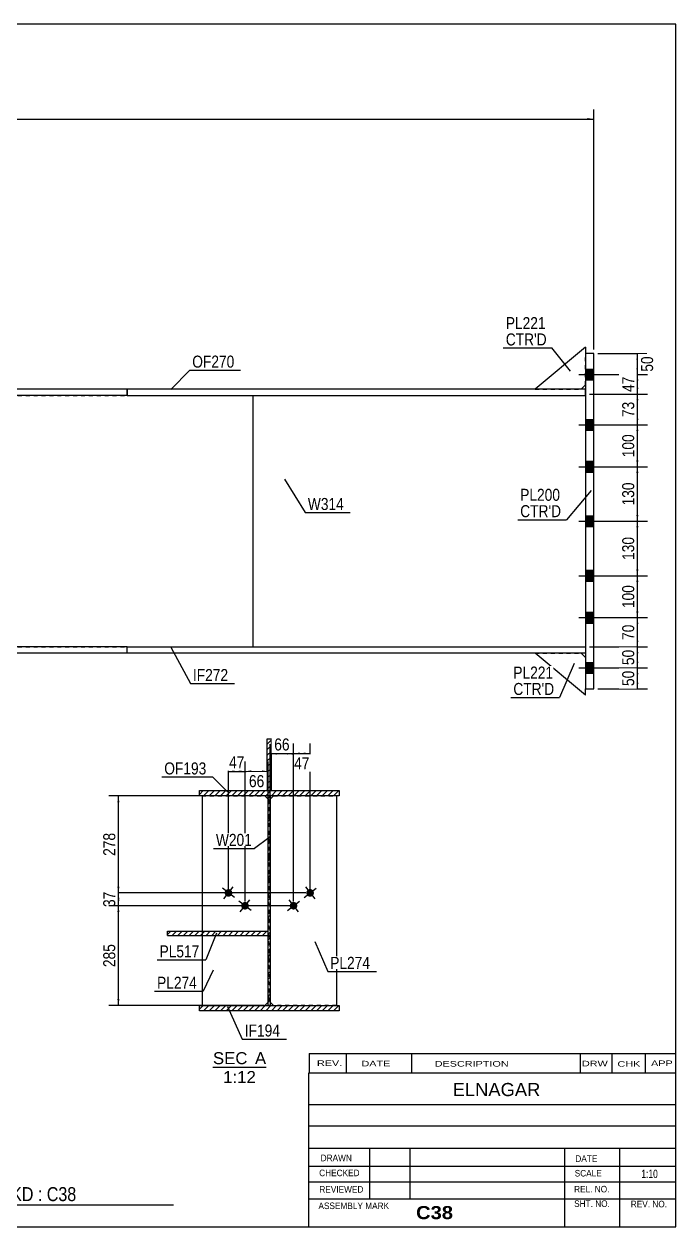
# Model space of a CAD drawing. Header units: millimetres. Extents: x -324 to 89, y -133 to 154.
# Drawn here: x -66.8 to 88.7, y -133.4 to 153.6 of the extents above; entities that cross this region are included whole.
import ezdxf

# ---------------------------------------------------------------- set-up
doc = ezdxf.new("R2010")
doc.units = ezdxf.units.MM
doc.linetypes.add('DXK_LINE_DOT1', pattern=[1.8814, 0.9407, -0.9407])
doc.styles.add('Arial', font='ARIAL.TTF', dxfattribs={"height": 0.2})
doc.styles.add('Arial Bold', font='ARIALBD.TTF', dxfattribs={"height": 0.2})
doc.styles.add('Arial Narrow', font='ARIALN.TTF', dxfattribs={"height": 0.2})

# ---------------------------------------------------------------- blocks, each defined once
blk = doc.blocks.new('Unknown-623359817-1210')
at = {"color": 5, "linetype": 'Continuous'}
for p, q in [((88.71, 153.61), (-321.29, 153.61)), ((-321.29, 153.61), (-321.29, -133.39)), ((88.71, -133.39), (88.71, 153.61)), ((-321.29, -133.39), (88.71, -133.39))]:
    blk.add_line(p, q, dxfattribs=at)
at = {"color": 174, "linetype": 'Continuous', "style": 'Arial'}
blk.add_text('Tekla structures', height=1.9102, rotation=90, dxfattribs=at).set_placement((-321.79, -132.89))
blk = doc.blocks.new('Unknown-623359817-12 - 6667')
at = {"color": 1, "linetype": 'Continuous'}
blk.add_line((-21.75, -95.3), (-9.07, -95.3), dxfattribs=at)
at = {"color": 0, "linetype": 'Continuous'}
for points in [[(-13.53, -94.55), (-13.53, -91.55), (-21.75, -91.55), (-21.75, -94.55)], [(-9.07, -94.55), (-9.07, -91.55), (-11.73, -91.55), (-11.73, -94.55)], [(-11.52, -99.05), (-11.52, -96.05), (-19.3, -96.05), (-19.3, -99.05)]]:
    blk.add_wipeout(points, dxfattribs=at)
at = {"color": 136, "linetype": 'Continuous', "style": 'Arial'}
for s, height, p in [('SEC', 2.865, (-21.75, -94.55)), ('A', 2.87, (-11.73, -94.55)), ('1:12', 2.865, (-19.3, -99.05))]:
    blk.add_text(s, height=height, dxfattribs=at).set_placement(p)
blk = doc.blocks.new('Part-623359817-1456 - 1231')
at = {"color": 2, "linetype": 'Continuous'}
for p, q in [((-296, 66.5), (-296, 65)), ((-247.4, 66.5), (-296, 66.5)), ((-75.9, 66.5), (-247.3, 66.5)), ((-42.2, 66.5), (-75.8, 66.5)), ((-42.2, 65), (-42.2, 66.5)), ((-247.4, 65), (-296, 65)), ((-75.9, 65), (-247.3, 65)), ((-42.2, 65), (-75.8, 65))]:
    blk.add_line(p, q, dxfattribs=at)
blk = doc.blocks.new('Part-623359817-1272 - 1231')
at = {"color": 7, "linetype": 'DXK_LINE_DOT1'}
for p, q in [((-296, 65), (-296, 5)), ((-296, 65), (-247.4, 65)), ((-247.3, 65), (-75.9, 65)), ((-75.8, 65), (-12.2, 65)), ((-296, 5), (-247.4, 5)), ((-247.3, 5), (-75.9, 5)), ((-75.8, 5), (-12.2, 5))]:
    blk.add_line(p, q, dxfattribs=at)
at = {"color": 2, "linetype": 'Continuous'}
blk.add_line((-12.2, 65), (-12.2, 5), dxfattribs=at)
blk = doc.blocks.new('Part-623359817-1522 - 1231')
at = {"color": 2, "linetype": 'Continuous'}
for p, q in [((-296, 5), (-296, 3.5)), ((-247.4, 5), (-296, 5)), ((-247.4, 3.5), (-296, 3.5)), ((-75.9, 5), (-247.3, 5)), ((-75.9, 3.5), (-247.3, 3.5)), ((-42.2, 5), (-75.8, 5)), ((-42.2, 3.5), (-75.8, 3.5)), ((-42.2, 3.5), (-42.2, 5))]:
    blk.add_line(p, q, dxfattribs=at)
blk = doc.blocks.new('Part-623359817-2890 - 1231')
at = {"color": 2, "linetype": 'Continuous'}
for p, q in [((69.1, 75), (67.1, 75)), ((67.1, 75), (67.1, -5)), ((69.1, -5), (69.1, 75)), ((67.1, -5), (69.1, -5))]:
    blk.add_line(p, q, dxfattribs=at)
blk = doc.blocks.new('Part-623359817-1478 - 1231')
at = {"color": 2, "linetype": 'Continuous'}
for p, q in [((-42.2, 66.5), (-42.2, 65)), ((21.4, 66.5), (-42.2, 66.5)), ((67.1, 66.5), (21.5, 66.5)), ((67.1, 65), (67.1, 66.5)), ((-42.2, 65), (21.4, 65)), ((21.5, 65), (67.1, 65))]:
    blk.add_line(p, q, dxfattribs=at)
blk = doc.blocks.new('Part-623359817-1500 - 1231')
at = {"color": 2, "linetype": 'Continuous'}
blk.add_line((-12.2, 65), (-12.2, 5), dxfattribs=at)
at = {"color": 7, "linetype": 'DXK_LINE_DOT1'}
for p, q in [((-12.2, 65), (21.4, 65)), ((21.5, 65), (67.1, 65)), ((67.1, 65), (67.1, 5)), ((-12.2, 5), (21.4, 5)), ((21.5, 5), (67.1, 5))]:
    blk.add_line(p, q, dxfattribs=at)
blk = doc.blocks.new('Part-623359817-1544 - 1231')
at = {"color": 2, "linetype": 'Continuous'}
for p, q in [((-42.2, 3.5), (-42.2, 5)), ((-42.2, 5), (21.4, 5)), ((21.4, 3.5), (-42.2, 3.5)), ((21.5, 5), (67.1, 5)), ((67.1, 3.5), (21.5, 3.5)), ((67.1, 5), (67.1, 3.5))]:
    blk.add_line(p, q, dxfattribs=at)
blk = doc.blocks.new('Bolt-623359817-2894 - 1231')
at = {"linetype": 'Continuous'}
for points in [[(69.1, 68.7), (69.1, 71.3), (67.1, 71.3), (67.1, 68.7)], [(69.1, 68.7), (69.1, 71.3), (67.1, 71.3), (67.1, 68.7)], [(69.1, 56.7), (69.1, 59.3), (67.1, 59.3), (67.1, 56.7)], [(69.1, 56.7), (69.1, 59.3), (67.1, 59.3), (67.1, 56.7)], [(69.1, 46.7), (69.1, 49.3), (67.1, 49.3), (67.1, 46.7)], [(69.1, 46.7), (69.1, 49.3), (67.1, 49.3), (67.1, 46.7)], [(69.1, 33.7), (69.1, 36.3), (67.1, 36.3), (67.1, 33.7)], [(69.1, 33.7), (69.1, 36.3), (67.1, 36.3), (67.1, 33.7)], [(69.1, 20.7), (69.1, 23.3), (67.1, 23.3), (67.1, 20.7)], [(69.1, 20.7), (69.1, 23.3), (67.1, 23.3), (67.1, 20.7)], [(69.1, 10.7), (69.1, 13.3), (67.1, 13.3), (67.1, 10.7)], [(69.1, 10.7), (69.1, 13.3), (67.1, 13.3), (67.1, 10.7)], [(69.1, -1.3), (69.1, 1.3), (67.1, 1.3), (67.1, -1.3)], [(69.1, -1.3), (69.1, 1.3), (67.1, 1.3), (67.1, -1.3)]]:
    blk.add_hatch(color=3, dxfattribs=at).paths.add_polyline_path(points)
at = {"color": 3, "linetype": 'Continuous'}
for p, q in [((65.51, 70), (76.1, 70)), ((65.51, 70), (76.1, 70)), ((67.1, 71.3), (69.1, 71.3)), ((67.1, 71.3), (69.1, 71.3)), ((67.1, 68.7), (69.1, 68.7)), ((67.1, 68.7), (69.1, 68.7)), ((65.51, 58), (76.1, 58)), ((65.51, 58), (76.1, 58)), ((67.1, 59.3), (69.1, 59.3)), ((67.1, 59.3), (69.1, 59.3)), ((67.1, 56.7), (69.1, 56.7)), ((67.1, 56.7), (69.1, 56.7)), ((67.1, 49.3), (69.1, 49.3)), ((67.1, 49.3), (69.1, 49.3)), ((65.51, 48), (76.1, 48)), ((65.51, 48), (76.1, 48)), ((67.1, 46.7), (69.1, 46.7)), ((67.1, 46.7), (69.1, 46.7)), ((65.51, 35), (76.1, 35)), ((65.51, 35), (76.1, 35)), ((67.1, 36.3), (69.1, 36.3)), ((67.1, 36.3), (69.1, 36.3)), ((67.1, 33.7), (69.1, 33.7)), ((67.1, 33.7), (69.1, 33.7)), ((67.1, 23.3), (69.1, 23.3)), ((67.1, 23.3), (69.1, 23.3)), ((65.51, 22), (76.1, 22)), ((65.51, 22), (76.1, 22)), ((67.1, 20.7), (69.1, 20.7)), ((67.1, 20.7), (69.1, 20.7)), ((65.51, 12), (76.1, 12)), ((65.51, 12), (76.1, 12)), ((67.1, 13.3), (69.1, 13.3)), ((67.1, 13.3), (69.1, 13.3)), ((67.1, 10.7), (69.1, 10.7)), ((67.1, 10.7), (69.1, 10.7)), ((65.51, 0), (76.1, 0)), ((65.51, 0), (76.1, 0)), ((67.1, 1.3), (69.1, 1.3)), ((67.1, 1.3), (69.1, 1.3)), ((67.1, -1.3), (69.1, -1.3)), ((67.1, -1.3), (69.1, -1.3))]:
    blk.add_line(p, q, dxfattribs=at)
blk = doc.blocks.new('Part-623359817-3647 - 1231')
at = {"color": 2, "linetype": 'Continuous'}
for p, q in [((67.1, 76.5), (55.1, 66.5)), ((67.1, 76.5), (67.1, 75)), ((66.1, 66.5), (67.1, 67.5))]:
    blk.add_line(p, q, dxfattribs=at)
at = {"color": 7, "linetype": 'DXK_LINE_DOT1'}
for p, q in [((67.1, 67.5), (67.1, 75)), ((55.1, 66.5), (66.1, 66.5))]:
    blk.add_line(p, q, dxfattribs=at)
blk = doc.blocks.new('Part-623359817-3648 - 1231')
at = {"color": 2, "linetype": 'Continuous'}
for p, q in [((67.1, -6.5), (55.1, 3.5)), ((66.1, 3.5), (67.1, 2.5)), ((67.1, -6.5), (67.1, -5))]:
    blk.add_line(p, q, dxfattribs=at)
at = {"color": 7, "linetype": 'DXK_LINE_DOT1'}
for p, q in [((55.1, 3.5), (66.1, 3.5)), ((67.1, 2.5), (67.1, -5))]:
    blk.add_line(p, q, dxfattribs=at)
blk = doc.blocks.new('Bolt-623359817-7503 - 6667')
at = {"linetype": 'Continuous'}
for points in [[(0.86, -52.96, -1), (1.99, -54.41, -1)], [(-3.08, -56.03, -1), (-1.96, -57.48, -1)]]:
    blk.add_hatch(color=3, dxfattribs=at).paths.add_polyline_path(points)
at = {"color": 3, "linetype": 'Continuous'}
for p, q in [((-0.02, -54.81), (2.87, -52.56)), ((0.3, -52.24), (2.55, -55.13)), ((-3.97, -57.88), (-1.07, -55.63)), ((-3.65, -55.31), (-1.39, -58.2))]:
    blk.add_line(p, q, dxfattribs=at)
blk = doc.blocks.new('Part-623359817-6694 - 6667')
at = {"linetype": 'Continuous'}
h = blk.add_hatch(dxfattribs=at)
h.set_pattern_fill('', scale=0.3, style=0, pattern_type=0)
h.set_pattern_definition([(45, (8.3575, -81.7858), (-0.67352, 0.67352), [])])
h.paths.add_polyline_path([(-24.98, -81.79), (8.36, -81.79), (8.36, -80.54), (-24.98, -80.54)])
at = {"color": 2, "linetype": 'Continuous'}
for p, q in [((-24.98, -81.79), (-24.98, -80.54)), ((-24.98, -80.54), (8.36, -80.54)), ((8.36, -81.79), (-24.98, -81.79)), ((8.36, -80.54), (8.36, -81.79))]:
    blk.add_line(p, q, dxfattribs=at)
blk = doc.blocks.new('Part-623359817-6670 - 6667')
at = {"linetype": 'Continuous'}
h = blk.add_hatch(dxfattribs=at)
h.set_pattern_fill('', scale=0.3, style=0, pattern_type=0)
h.set_pattern_definition([(45, (-8.0592, -80.5358), (-0.67352, 0.67352), [])])
h.paths.add_polyline_path([(-8.56, -80.54), (-8.06, -80.54), (-8.06, -30.54), (-8.56, -30.54)])
at = {"color": 2, "linetype": 'Continuous'}
for p, q in [((-8.56, -80.54), (-8.56, -30.54)), ((-8.56, -30.54), (-8.06, -30.54)), ((-8.06, -30.54), (-8.06, -80.54)), ((-8.06, -80.54), (-8.56, -80.54))]:
    blk.add_line(p, q, dxfattribs=at)
blk = doc.blocks.new('Part-623359817-6680 - 6667')
at = {"color": 7, "linetype": 'DXK_LINE_DOT1'}
for p, q in [((-8.1, -31.37), (-8.06, -31.33)), ((-8.1, -79.7), (-8.1, -31.37)), ((-7.27, -30.54), (7.73, -30.54)), ((-8.06, -79.74), (-8.1, -79.7)), ((7.73, -80.54), (-7.27, -80.54))]:
    blk.add_line(p, q, dxfattribs=at)
at = {"color": 2, "linetype": 'Continuous'}
for p, q in [((-8.06, -31.33), (-7.27, -30.54)), ((7.73, -30.54), (7.73, -80.54)), ((-8.06, -79.74), (-7.27, -80.54))]:
    blk.add_line(p, q, dxfattribs=at)
blk = doc.blocks.new('Part-623359817-6691 - 6667')
at = {"linetype": 'Continuous'}
h = blk.add_hatch(dxfattribs=at)
h.set_pattern_fill('', scale=0.3, style=0, pattern_type=0)
h.set_pattern_definition([(45, (-8.5592, -63.8217), (-0.67352, 0.67352), [])])
h.paths.add_polyline_path([(-32.61, -63.82), (-8.56, -63.82), (-8.56, -62.82), (-32.61, -62.82)])
at = {"color": 7, "linetype": 'DXK_LINE_DOT1'}
for p, q in [((-32.61, -63.82), (-32.61, -62.82)), ((-32.61, -62.82), (-8.56, -62.82)), ((-8.56, -63.82), (-8.56, -62.82)), ((-32.61, -63.82), (-8.56, -63.82))]:
    blk.add_line(p, q, dxfattribs=at)
at = {"color": 2, "linetype": 'Continuous'}
for p, q in [((-32.61, -62.82), (-8.56, -62.82)), ((-32.61, -63.82), (-32.61, -62.82)), ((-8.56, -63.82), (-8.56, -62.82)), ((-32.61, -63.82), (-8.56, -63.82))]:
    blk.add_line(p, q, dxfattribs=at)
blk = doc.blocks.new('Part-623359817-6692 - 6667')
at = {"linetype": 'Continuous'}
h = blk.add_hatch(dxfattribs=at)
h.set_pattern_fill('', scale=0.3, style=0, pattern_type=0)
h.set_pattern_definition([(45, (8.3575, -30.5358), (-0.67352, 0.67352), [])])
h.paths.add_polyline_path([(-24.98, -30.54), (8.36, -30.54), (8.36, -29.29), (-24.98, -29.29)])
at = {"color": 2, "linetype": 'Continuous'}
for p, q in [((-24.98, -30.54), (-24.98, -29.29)), ((-24.98, -29.29), (8.36, -29.29)), ((8.36, -30.54), (-24.98, -30.54)), ((8.36, -29.29), (8.36, -30.54))]:
    blk.add_line(p, q, dxfattribs=at)
blk = doc.blocks.new('Part-623359817-7501 - 6667')
at = {"color": 2, "linetype": 'Continuous'}
for p, q in [((-24.35, -30.54), (-24.35, -62.82)), ((-9.35, -30.54), (-8.56, -31.33)), ((-24.35, -63.82), (-24.35, -80.54)), ((-8.56, -79.74), (-9.35, -80.54))]:
    blk.add_line(p, q, dxfattribs=at)
at = {"color": 7, "linetype": 'DXK_LINE_DOT1'}
for p, q in [((-24.35, -30.54), (-9.35, -30.54)), ((-8.56, -31.33), (-8.52, -31.37)), ((-8.52, -31.37), (-8.52, -79.7)), ((-24.35, -62.82), (-24.35, -63.82)), ((-8.52, -79.7), (-8.56, -79.74)), ((-24.35, -80.54), (-9.35, -80.54))]:
    blk.add_line(p, q, dxfattribs=at)
blk = doc.blocks.new('Part-623359817-7502 - 6667')
at = {"linetype": 'Continuous'}
h = blk.add_hatch(dxfattribs=at)
h.set_pattern_fill('', scale=0.3, style=0, pattern_type=0)
h.set_pattern_definition([(45, (-7.8092, -29.2855), (-0.67352, 0.67352), [])])
h.paths.add_polyline_path([(-8.81, -29.29), (-7.81, -29.29), (-7.81, -16.95), (-8.81, -16.95)])
at = {"color": 7, "linetype": 'DXK_LINE_DOT1'}
for p, q in [((-8.81, -29.29), (-8.81, -16.95)), ((-8.81, -16.95), (-7.81, -16.95)), ((-7.81, -29.29), (-7.81, -16.95)), ((-8.81, -29.29), (-7.81, -29.29))]:
    blk.add_line(p, q, dxfattribs=at)
at = {"color": 2, "linetype": 'Continuous'}
for p, q in [((-8.81, -16.95), (-7.81, -16.95)), ((-8.81, -29.29), (-8.81, -16.95)), ((-7.81, -29.29), (-7.81, -16.95)), ((-8.81, -29.29), (-7.81, -29.29))]:
    blk.add_line(p, q, dxfattribs=at)
blk = doc.blocks.new('Bolt-623359817-7504 - 6667')
at = {"linetype": 'Continuous'}
for points in [[(-18.61, -54.41, -1), (-17.48, -52.96, -1)], [(-14.66, -57.48, -1), (-13.54, -56.03, -1)]]:
    blk.add_hatch(color=3, dxfattribs=at).paths.add_polyline_path(points)
at = {"color": 3, "linetype": 'Continuous'}
for p, q in [((-16.6, -54.81), (-19.49, -52.56)), ((-19.17, -55.13), (-16.92, -52.24)), ((-12.65, -57.88), (-15.55, -55.63)), ((-15.23, -58.2), (-12.97, -55.31))]:
    blk.add_line(p, q, dxfattribs=at)
blk = doc.blocks.new('StraightDimension-623359817-5749 - 1231')
at = {"linetype": 'Continuous'}
for points in [[(79.25, 56.49), (79.5, 57.99), (79.75, 56.49)], [(79.75, 49.5), (79.5, 48), (79.25, 49.5)]]:
    blk.add_hatch(color=7, dxfattribs=at).paths.add_polyline_path(points)
at = {"color": 7, "linetype": 'Continuous'}
for p, q in [((68.1, 57.99), (81.9, 57.99)), ((79.5, 48), (79.5, 57.99)), ((68.1, 48), (81.9, 48))]:
    blk.add_line(p, q, dxfattribs=at)
at = {"color": 0}
blk.add_wipeout([(79.35, 56.34), (75.15, 56.34), (75.15, 49.65), (79.35, 49.65)], dxfattribs=at)
at = {"color": 3, "style": 'Arial Narrow'}
blk.add_text('100', height=2.863, rotation=90.0002, dxfattribs=at).set_placement((78.75, 50.25))
blk = doc.blocks.new('StraightDimension-623359817-5746 - 1231')
at = {"linetype": 'Continuous'}
for points in [[(79.25, 73.5), (79.5, 75), (79.75, 73.5)], [(79.75, 71.5), (79.5, 70), (79.25, 71.5)]]:
    blk.add_hatch(color=7, dxfattribs=at).paths.add_polyline_path(points)
at = {"color": 7, "linetype": 'Continuous'}
for p, q in [((70.1, 75), (81.75, 75)), ((79.5, 70), (79.5, 75)), ((68.1, 70), (81.75, 70))]:
    blk.add_line(p, q, dxfattribs=at)
at = {"color": 0}
blk.add_wipeout([(83.85, 74.93), (79.65, 74.93), (79.65, 70.07), (83.85, 70.07)], dxfattribs=at)
at = {"color": 3, "style": 'Arial Narrow'}
blk.add_text('50', height=2.863, rotation=90.0002, dxfattribs=at).set_placement((83.25, 70.67))
blk = doc.blocks.new('StraightDimension-623359817-5747 - 1231')
at = {"linetype": 'Continuous'}
for points in [[(79.25, 68.5), (79.5, 70), (79.75, 68.5)], [(79.75, 66.82), (79.5, 65.32), (79.25, 66.82)]]:
    blk.add_hatch(color=7, dxfattribs=at).paths.add_polyline_path(points)
at = {"color": 7, "linetype": 'Continuous'}
for p, q in [((68.1, 70), (81.9, 70)), ((79.5, 65.32), (79.5, 70)), ((68.1, 65.32), (81.9, 65.32))]:
    blk.add_line(p, q, dxfattribs=at)
at = {"color": 0}
blk.add_wipeout([(79.35, 70.09), (75.15, 70.09), (75.15, 65.23), (79.35, 65.23)], dxfattribs=at)
at = {"color": 3, "style": 'Arial Narrow'}
blk.add_text('47', height=2.863, rotation=90.0002, dxfattribs=at).set_placement((78.75, 65.83))
blk = doc.blocks.new('StraightDimension-623359817-5748 - 1231')
at = {"linetype": 'Continuous'}
for points in [[(79.25, 63.82), (79.5, 65.32), (79.75, 63.82)], [(79.75, 59.49), (79.5, 57.99), (79.25, 59.49)]]:
    blk.add_hatch(color=7, dxfattribs=at).paths.add_polyline_path(points)
at = {"color": 7, "linetype": 'Continuous'}
for p, q in [((68.1, 65.32), (81.9, 65.32)), ((79.5, 57.99), (79.5, 65.32)), ((68.1, 57.99), (81.9, 57.99))]:
    blk.add_line(p, q, dxfattribs=at)
at = {"color": 0}
blk.add_wipeout([(79.35, 64.09), (75.15, 64.09), (75.15, 59.23), (79.35, 59.23)], dxfattribs=at)
at = {"color": 3, "style": 'Arial Narrow'}
blk.add_text('73', height=2.863, rotation=90.0002, dxfattribs=at).set_placement((78.75, 59.83))
blk = doc.blocks.new('StraightDimension-623359817-5750 - 1231')
at = {"linetype": 'Continuous'}
for points in [[(79.25, 46.5), (79.5, 48), (79.75, 46.5)], [(79.75, 36.5), (79.5, 35), (79.25, 36.5)]]:
    blk.add_hatch(color=7, dxfattribs=at).paths.add_polyline_path(points)
at = {"color": 7, "linetype": 'Continuous'}
for p, q in [((68.1, 48), (81.9, 48)), ((79.5, 35), (79.5, 48)), ((68.1, 35), (81.9, 35))]:
    blk.add_line(p, q, dxfattribs=at)
at = {"color": 0}
blk.add_wipeout([(79.35, 44.84), (75.15, 44.84), (75.15, 38.16), (79.35, 38.16)], dxfattribs=at)
at = {"color": 3, "style": 'Arial Narrow'}
blk.add_text('130', height=2.863, rotation=90.0002, dxfattribs=at).set_placement((78.75, 38.76))
blk = doc.blocks.new('StraightDimension-623359817-5751 - 1231')
at = {"linetype": 'Continuous'}
for points in [[(79.25, 33.5), (79.5, 35), (79.75, 33.5)], [(79.75, 23.5), (79.5, 22), (79.25, 23.5)]]:
    blk.add_hatch(color=7, dxfattribs=at).paths.add_polyline_path(points)
at = {"color": 7, "linetype": 'Continuous'}
for p, q in [((68.1, 35), (81.9, 35)), ((79.5, 22), (79.5, 35)), ((68.1, 22), (81.9, 22))]:
    blk.add_line(p, q, dxfattribs=at)
at = {"color": 0}
blk.add_wipeout([(79.35, 31.84), (75.15, 31.84), (75.15, 25.16), (79.35, 25.16)], dxfattribs=at)
at = {"color": 3, "style": 'Arial Narrow'}
blk.add_text('130', height=2.863, rotation=90.0002, dxfattribs=at).set_placement((78.75, 25.76))
blk = doc.blocks.new('StraightDimension-623359817-5752 - 1231')
at = {"linetype": 'Continuous'}
for points in [[(79.25, 20.5), (79.5, 22), (79.75, 20.5)], [(79.75, 13.5), (79.5, 12), (79.25, 13.5)]]:
    blk.add_hatch(color=7, dxfattribs=at).paths.add_polyline_path(points)
at = {"color": 7, "linetype": 'Continuous'}
for p, q in [((68.1, 22), (81.9, 22)), ((79.5, 12), (79.5, 22)), ((68.1, 12), (81.9, 12))]:
    blk.add_line(p, q, dxfattribs=at)
at = {"color": 0}
blk.add_wipeout([(79.35, 20.34), (75.15, 20.34), (75.15, 13.66), (79.35, 13.66)], dxfattribs=at)
at = {"color": 3, "style": 'Arial Narrow'}
blk.add_text('100', height=2.863, rotation=90.0002, dxfattribs=at).set_placement((78.75, 14.26))
blk = doc.blocks.new('StraightDimension-623359817-5753 - 1231')
at = {"linetype": 'Continuous'}
for points in [[(79.25, 10.5), (79.5, 12), (79.75, 10.5)], [(79.75, 6.5), (79.5, 5), (79.25, 6.5)]]:
    blk.add_hatch(color=7, dxfattribs=at).paths.add_polyline_path(points)
at = {"color": 7, "linetype": 'Continuous'}
for p, q in [((68.1, 12), (81.9, 12)), ((79.5, 5), (79.5, 12)), ((68.1, 5), (81.9, 5))]:
    blk.add_line(p, q, dxfattribs=at)
at = {"color": 0}
blk.add_wipeout([(79.35, 10.93), (75.15, 10.93), (75.15, 6.07), (79.35, 6.07)], dxfattribs=at)
at = {"color": 3, "style": 'Arial Narrow'}
blk.add_text('70', height=2.863, rotation=90.0002, dxfattribs=at).set_placement((78.75, 6.67))
blk = doc.blocks.new('StraightDimension-623359817-5754 - 1231')
at = {"linetype": 'Continuous'}
for points in [[(79.25, 3.5), (79.5, 5), (79.75, 3.5)], [(79.75, 1.5), (79.5, 0), (79.25, 1.5)]]:
    blk.add_hatch(color=7, dxfattribs=at).paths.add_polyline_path(points)
at = {"color": 7, "linetype": 'Continuous'}
for p, q in [((68.1, 5), (81.9, 5)), ((79.5, 0), (79.5, 5)), ((68.1, 0), (81.9, 0))]:
    blk.add_line(p, q, dxfattribs=at)
at = {"color": 0}
blk.add_wipeout([(79.35, 4.93), (75.15, 4.93), (75.15, 0.07), (79.35, 0.07)], dxfattribs=at)
at = {"color": 3, "style": 'Arial Narrow'}
blk.add_text('50', height=2.863, rotation=90.0002, dxfattribs=at).set_placement((78.75, 0.67))
blk = doc.blocks.new('StraightDimension-623359817-5755 - 1231')
at = {"linetype": 'Continuous'}
for points in [[(79.25, -1.5), (79.5, 0), (79.75, -1.5)], [(79.75, -3.5), (79.5, -5), (79.25, -3.5)]]:
    blk.add_hatch(color=7, dxfattribs=at).paths.add_polyline_path(points)
at = {"color": 7, "linetype": 'Continuous'}
for p, q in [((68.1, 0), (81.9, 0)), ((79.5, -5), (79.5, 0)), ((70.1, -5), (81.9, -5))]:
    blk.add_line(p, q, dxfattribs=at)
at = {"color": 0}
blk.add_wipeout([(79.35, -0.07), (75.15, -0.07), (75.15, -4.93), (79.35, -4.93)], dxfattribs=at)
at = {"color": 3, "style": 'Arial Narrow'}
blk.add_text('50', height=2.863, rotation=90.0002, dxfattribs=at).set_placement((78.75, -4.33))
blk = doc.blocks.new('StraightDimension-623359817-5891 - 1231')
at = {"linetype": 'Continuous'}
for points in [[(-296.5, 130.7), (-298, 130.95), (-296.5, 131.2)], [(67.6, 131.2), (69.1, 130.95), (67.6, 130.7)]]:
    blk.add_hatch(color=7, dxfattribs=at).paths.add_polyline_path(points)
at = {"color": 7, "linetype": 'Continuous'}
for p, q in [((-298, 76), (-298, 133.2)), ((69.1, 76), (69.1, 133.2)), ((-298, 130.95), (69.1, 130.95))]:
    blk.add_line(p, q, dxfattribs=at)
at = {"color": 0}
blk.add_wipeout([(-109.28, 131.1), (-109.28, 135.3), (-119.62, 135.3), (-119.62, 131.1)], dxfattribs=at)
at = {"color": 3, "style": 'Arial Narrow'}
blk.add_text('11675', height=2.863, dxfattribs=at).set_placement((-119.02, 131.7))
blk = doc.blocks.new('StraightDimension-623359817-8660 - 6667')
at = {"linetype": 'Continuous'}
for points in [[(-16.54, -24.95), (-18.04, -24.7), (-16.54, -24.45)], [(-15.6, -24.45), (-14.1, -24.7), (-15.6, -24.95)]]:
    blk.add_hatch(color=7, dxfattribs=at).paths.add_polyline_path(points)
at = {"color": 7, "linetype": 'Continuous'}
for p, q in [((-18.04, -52.68), (-18.04, -22.45)), ((-14.1, -55.75), (-14.1, -22.45)), ((-18.04, -24.7), (-14.1, -24.7))]:
    blk.add_line(p, q, dxfattribs=at)
at = {"color": 0}
blk.add_wipeout([(-13.64, -24.55), (-13.64, -20.35), (-18.5, -20.35), (-18.5, -24.55)], dxfattribs=at)
at = {"color": 3, "style": 'Arial Narrow'}
blk.add_text('47', height=2.863, dxfattribs=at).set_placement((-17.9, -23.95))
blk = doc.blocks.new('StraightDimension-623359817-8638 - 6667')
at = {"linetype": 'Continuous'}
for points in [[(-1.02, -20.7), (-2.52, -20.45), (-1.02, -20.2)], [(-0.07, -20.2), (1.43, -20.45), (-0.07, -20.7)]]:
    blk.add_hatch(color=7, dxfattribs=at).paths.add_polyline_path(points)
at = {"color": 7, "linetype": 'Continuous'}
for p, q in [((-2.52, -55.75), (-2.52, -18.05)), ((1.43, -52.68), (1.43, -18.05)), ((-2.52, -20.45), (1.43, -20.45))]:
    blk.add_line(p, q, dxfattribs=at)
at = {"color": 0}
blk.add_wipeout([(1.88, -24.8), (1.88, -20.6), (-2.98, -20.6), (-2.98, -24.8)], dxfattribs=at)
at = {"color": 3, "style": 'Arial Narrow'}
blk.add_text('47', height=2.863, dxfattribs=at).set_placement((-2.38, -24.2))
blk = doc.blocks.new('StraightDimension-623359817-8639 - 6667')
at = {"linetype": 'Continuous'}
for points in [[(-6.56, -20.7), (-8.06, -20.45), (-6.56, -20.2)], [(-4.02, -20.2), (-2.52, -20.45), (-4.02, -20.7)]]:
    blk.add_hatch(color=7, dxfattribs=at).paths.add_polyline_path(points)
at = {"color": 7, "linetype": 'Continuous'}
for p, q in [((-8.06, -52.68), (-8.06, -18.2)), ((-2.52, -55.75), (-2.52, -18.2)), ((-8.06, -20.45), (-2.52, -20.45))]:
    blk.add_line(p, q, dxfattribs=at)
at = {"color": 0}
blk.add_wipeout([(-2.86, -20.3), (-2.86, -16.1), (-7.72, -16.1), (-7.72, -20.3)], dxfattribs=at)
at = {"color": 3, "style": 'Arial Narrow'}
blk.add_text('66', height=2.863, dxfattribs=at).set_placement((-7.12, -19.7))
blk = doc.blocks.new('StraightDimension-623359817-8659 - 6667')
at = {"linetype": 'Continuous'}
for points in [[(-12.6, -24.95), (-14.1, -24.7), (-12.6, -24.45)], [(-10.06, -24.45), (-8.56, -24.7), (-10.06, -24.95)]]:
    blk.add_hatch(color=7, dxfattribs=at).paths.add_polyline_path(points)
at = {"color": 7, "linetype": 'Continuous'}
for p, q in [((-14.1, -55.75), (-14.1, -22.3)), ((-8.56, -52.68), (-8.56, -22.3)), ((-14.1, -24.7), (-8.56, -24.7))]:
    blk.add_line(p, q, dxfattribs=at)
at = {"color": 0}
blk.add_wipeout([(-8.9, -29.05), (-8.9, -24.85), (-13.76, -24.85), (-13.76, -29.05)], dxfattribs=at)
at = {"color": 3, "style": 'Arial Narrow'}
blk.add_text('66', height=2.863, dxfattribs=at).set_placement((-13.16, -28.45))
blk = doc.blocks.new('StraightDimension-623359817-8713 - 6667')
at = {"linetype": 'Continuous'}
for points in [[(-44.56, -32.04), (-44.31, -30.54), (-44.06, -32.04)], [(-44.06, -52.18), (-44.31, -53.68), (-44.56, -52.18)]]:
    blk.add_hatch(color=7, dxfattribs=at).paths.add_polyline_path(points)
at = {"color": 7, "linetype": 'Continuous'}
for p, q in [((-9.56, -30.54), (-46.56, -30.54)), ((-44.31, -53.68), (-44.31, -30.54)), ((0.43, -53.68), (-46.56, -53.68))]:
    blk.add_line(p, q, dxfattribs=at)
at = {"color": 0}
blk.add_wipeout([(-44.46, -38.77), (-48.66, -38.77), (-48.66, -45.45), (-44.46, -45.45)], dxfattribs=at)
at = {"color": 3, "style": 'Arial Narrow'}
blk.add_text('278', height=2.863, rotation=90.0002, dxfattribs=at).set_placement((-45.06, -44.85))
blk = doc.blocks.new('StraightDimension-623359817-8714 - 6667')
at = {"linetype": 'Continuous'}
for points in [[(-44.56, -55.18), (-44.31, -53.68), (-44.06, -55.18)], [(-44.06, -55.25), (-44.31, -56.75), (-44.56, -55.25)]]:
    blk.add_hatch(color=7, dxfattribs=at).paths.add_polyline_path(points)
at = {"color": 7, "linetype": 'Continuous'}
for p, q in [((0.43, -53.68), (-46.56, -53.68)), ((-44.31, -56.75), (-44.31, -53.68)), ((-3.52, -56.75), (-46.56, -56.75))]:
    blk.add_line(p, q, dxfattribs=at)
at = {"color": 0}
blk.add_wipeout([(-44.46, -52.79), (-48.66, -52.79), (-48.66, -57.65), (-44.46, -57.65)], dxfattribs=at)
at = {"color": 3, "style": 'Arial Narrow'}
blk.add_text('37', height=2.863, rotation=90.0002, dxfattribs=at).set_placement((-45.06, -57.05))
blk = doc.blocks.new('StraightDimension-623359817-8715 - 6667')
at = {"linetype": 'Continuous'}
for points in [[(-44.56, -58.25), (-44.31, -56.75), (-44.06, -58.25)], [(-44.06, -79.04), (-44.31, -80.54), (-44.56, -79.04)]]:
    blk.add_hatch(color=7, dxfattribs=at).paths.add_polyline_path(points)
at = {"color": 7, "linetype": 'Continuous'}
for p, q in [((-3.52, -56.75), (-46.56, -56.75)), ((-44.31, -80.54), (-44.31, -56.75)), ((-9.56, -80.54), (-46.56, -80.54))]:
    blk.add_line(p, q, dxfattribs=at)
at = {"color": 0}
blk.add_wipeout([(-44.46, -65.3), (-48.66, -65.3), (-48.66, -71.99), (-44.46, -71.99)], dxfattribs=at)
at = {"color": 3, "style": 'Arial Narrow'}
blk.add_text('285', height=2.863, rotation=90.0002, dxfattribs=at).set_placement((-45.06, -71.39))
blk = doc.blocks.new('CBS_CALLOFF-623359817-9380')
at = {"color": 7, "linetype": 'Continuous'}
blk.add_line((-147.41, -128.12), (-31.18, -128.14), dxfattribs=at)
at = {"color": 3, "linetype": 'Continuous', "style": 'Arial Narrow'}
blk.add_text('QTY= 2 Nos.      COLUMN     MKD : C38', height=3.3405, dxfattribs=at).set_placement((-123.59, -127.23))
blk = doc.blocks.new('CBS_NAME_BLOG-623359817-9381')
at = {"color": 7, "linetype": 'Continuous'}
for p, q in [((1.12, -96.64), (88.63, -96.64)), ((1.12, -133.34), (1.12, -96.64)), ((1.12, -104.17), (88.64, -104.17)), ((1.19, -109.23), (88.71, -109.23)), ((1.12, -114.6), (88.63, -114.6)), ((15.64, -126.7), (15.64, -114.61)), ((25.32, -126.68), (25.32, -114.61)), ((62.24, -133.34), (62.24, -114.61)), ((75.29, -133.34), (75.29, -114.6)), ((1.12, -118.9), (88.71, -118.88)), ((1.12, -122.64), (88.63, -122.64)), ((1.12, -126.69), (88.63, -126.69)), ((1.12, -133.39), (88.71, -133.39))]:
    blk.add_line(p, q, dxfattribs=at)
at = {"color": 3, "linetype": 'Continuous', "style": 'Arial'}
blk.add_text('ELNAGAR', height=3.133, dxfattribs=at).set_placement((35.44, -102.17))
at = {"color": 3, "linetype": 'Continuous'}
for s, height, style, width, p in [('DRAWN', 1.566, 'Arial', 0.9, (3.95, -117.71)), ('DATE', 1.566, 'Arial', 0.9, (64.71, -117.87)), ('CHECKED', 1.566, 'Arial', 0.9, (3.6, -121.28)), ('SCALE', 1.566, 'Arial', 0.9, (64.56, -121.35)), ('1:10', 1.957, 'Arial Narrow', 0.9, (80.45, -121.7)), ('REVIEWED', 1.566, 'Arial', 0.9, (3.64, -125.2)), ('REL. NO.', 1.566, 'Arial', 0.9, (64.42, -125.15)), ('ASSEMBLY MARK', 1.5663, 'Arial', 0.9, (3.42, -129.13)), ('C38', 3.131, 'Arial Bold', 1.1, (26.7, -131.53)), ('SHT. NO.', 1.566, 'Arial', 0.9, (64.42, -128.61)), ('REV. NO.', 1.566, 'Arial', 0.9, (77.94, -128.71))]:
    blk.add_text(s, height=height, dxfattribs=dict(at, style=style, width=width)).set_placement(p)
blk = doc.blocks.new('CBS_REVISION-623359817-9382')
at = {"color": 7, "linetype": 'Continuous'}
for p, q in [((1.2, -92), (1.2, -96.64)), ((1.2, -92.01), (88.7, -92.01)), ((10, -92.01), (10, -96.64)), ((25.59, -92.01), (25.59, -96.57)), ((65.85, -92.01), (65.85, -96.63)), ((73.39, -92.01), (73.39, -96.64)), ((81.34, -92.01), (81.34, -96.64)), ((1.2, -96.64), (88.7, -96.64))]:
    blk.add_line(p, q, dxfattribs=at)
at = {"color": 7, "style": 'Arial Narrow', "width": 1.7}
for s, height, p in [('REV.', 1.326, (3.06, -94.96)), ('DATE', 1.326, (13.68, -95.08)), ('DESCRIPTION', 1.3257, (31.16, -95.13)), ('DRW', 1.326, (66.28, -95.07)), ('CHK', 1.326, (74.76, -95.16)), ('APP', 1.326, (82.77, -95))]:
    blk.add_text(s, height=height, dxfattribs=at).set_placement(p)
blk = doc.blocks.new('Mark-623359817-3661 - 1231')
at = {"color": 0}
blk.add_wipeout([(59.43, -2.56), (59.43, 0.44), (49.92, 0.44), (49.92, -2.56)], dxfattribs=at)
blk.add_wipeout([(59.43, -2.56), (59.43, 0.44), (49.92, 0.44), (49.92, -2.56)], dxfattribs=at)
blk.add_wipeout([(59.68, -6.46), (59.68, -3.46), (49.92, -3.46), (49.92, -6.46)], dxfattribs=at)
blk.add_wipeout([(59.68, -6.46), (59.68, -3.46), (49.92, -3.46), (49.92, -6.46)], dxfattribs=at)
at = {"color": 7, "linetype": 'Continuous'}
for p in [(64.42, 1.04), (49.32, -7.06)]:
    blk.add_line(p, (60.93, -7.06), dxfattribs=at)
at = {"color": 3, "style": 'Arial Narrow'}
blk.add_text('PL221', height=2.863, dxfattribs=at).set_placement((49.92, -2.56))
at = {"color": 1, "style": 'Arial Narrow'}
blk.add_text("CTR'D", height=2.863, dxfattribs=at).set_placement((49.92, -6.46))
blk = doc.blocks.new('Mark-623359817-3658 - 1231')
at = {"color": 0}
blk.add_wipeout([(57.63, 80.83), (57.63, 83.83), (48.12, 83.83), (48.12, 80.83)], dxfattribs=at)
blk.add_wipeout([(57.63, 80.83), (57.63, 83.83), (48.12, 83.83), (48.12, 80.83)], dxfattribs=at)
blk.add_wipeout([(57.88, 76.93), (57.88, 79.93), (48.12, 79.93), (48.12, 76.93)], dxfattribs=at)
blk.add_wipeout([(57.88, 76.93), (57.88, 79.93), (48.12, 79.93), (48.12, 76.93)], dxfattribs=at)
at = {"color": 7, "linetype": 'Continuous'}
for p in [(47.52, 76.33), (63.58, 70.79)]:
    blk.add_line(p, (59.13, 76.33), dxfattribs=at)
at = {"color": 3, "style": 'Arial Narrow'}
blk.add_text('PL221', height=2.863, dxfattribs=at).set_placement((48.12, 80.83))
at = {"color": 1, "style": 'Arial Narrow'}
blk.add_text("CTR'D", height=2.863, dxfattribs=at).set_placement((48.12, 76.93))
blk = doc.blocks.new('Mark-623359817-1474 - 1231')
at = {"color": 0}
blk.add_wipeout([(-16.64, 71.64), (-16.64, 74.64), (-26.69, 74.64), (-26.69, 71.64)], dxfattribs=at)
blk.add_wipeout([(-16.64, 71.64), (-16.64, 74.64), (-26.69, 74.64), (-26.69, 71.64)], dxfattribs=at)
at = {"color": 7, "linetype": 'Continuous'}
for p, q in [((-31.79, 66.43), (-27.29, 71.04)), ((-27.29, 71.04), (-15.14, 71.04))]:
    blk.add_line(p, q, dxfattribs=at)
at = {"color": 3, "style": 'Arial Narrow'}
blk.add_text('OF270', height=2.863, dxfattribs=at).set_placement((-26.69, 71.64))
blk = doc.blocks.new('Mark-623359817-1496 - 1231')
at = {"color": 0}
blk.add_wipeout([(9.48, 37.67), (9.48, 40.67), (0.89, 40.67), (0.89, 37.67)], dxfattribs=at)
blk.add_wipeout([(9.48, 37.67), (9.48, 40.67), (0.89, 40.67), (0.89, 37.67)], dxfattribs=at)
at = {"color": 7, "linetype": 'Continuous'}
for p, q in [((-4.65, 45), (0.29, 37.07)), ((0.29, 37.07), (10.98, 37.07))]:
    blk.add_line(p, q, dxfattribs=at)
at = {"color": 3, "style": 'Arial Narrow'}
blk.add_text('W314', height=2.863, dxfattribs=at).set_placement((0.89, 37.67))
blk = doc.blocks.new('Mark-623359817-1540 - 1231')
at = {"color": 0}
blk.add_wipeout([(-18.13, -3.14), (-18.13, -0.14), (-26.53, -0.14), (-26.53, -3.14)], dxfattribs=at)
blk.add_wipeout([(-18.13, -3.14), (-18.13, -0.14), (-26.53, -0.14), (-26.53, -3.14)], dxfattribs=at)
at = {"color": 7, "linetype": 'Continuous'}
for p, q in [((-31.79, 4.93), (-27.13, -3.74)), ((-27.13, -3.74), (-16.63, -3.74))]:
    blk.add_line(p, q, dxfattribs=at)
at = {"color": 3, "style": 'Arial Narrow'}
blk.add_text('IF272', height=2.863, dxfattribs=at).set_placement((-26.53, -3.14))
blk = doc.blocks.new('Mark-623359817-2910 - 1231')
at = {"color": 0}
blk.add_wipeout([(61.07, 39.86), (61.07, 42.86), (51.56, 42.86), (51.56, 39.86)], dxfattribs=at)
blk.add_wipeout([(61.07, 39.86), (61.07, 42.86), (51.56, 42.86), (51.56, 39.86)], dxfattribs=at)
blk.add_wipeout([(61.32, 35.96), (61.32, 38.96), (51.56, 38.96), (51.56, 35.96)], dxfattribs=at)
blk.add_wipeout([(61.32, 35.96), (61.32, 38.96), (51.56, 38.96), (51.56, 35.96)], dxfattribs=at)
at = {"color": 7, "linetype": 'Continuous'}
for p in [(68.51, 42.29), (50.96, 35.36)]:
    blk.add_line(p, (62.57, 35.36), dxfattribs=at)
at = {"color": 3, "style": 'Arial Narrow'}
blk.add_text('PL200', height=2.863, dxfattribs=at).set_placement((51.56, 39.86))
at = {"color": 1, "style": 'Arial Narrow'}
blk.add_text("CTR'D", height=2.863, dxfattribs=at).set_placement((51.56, 35.96))
blk = doc.blocks.new('Mark-623359817-7110 - 6667')
at = {"color": 0}
blk.add_wipeout([(15.74, -71.81), (15.74, -68.81), (6.23, -68.81), (6.23, -71.81)], dxfattribs=at)
blk.add_wipeout([(15.74, -71.81), (15.74, -68.81), (6.23, -68.81), (6.23, -71.81)], dxfattribs=at)
at = {"color": 7, "linetype": 'Continuous'}
for p, q in [((2.52, -65.26), (5.63, -72.41)), ((5.63, -72.41), (17.24, -72.41))]:
    blk.add_line(p, q, dxfattribs=at)
at = {"color": 3, "style": 'Arial Narrow'}
blk.add_text('PL274', height=2.863, dxfattribs=at).set_placement((6.23, -71.81))
blk = doc.blocks.new('Mark-623359817-7116 - 6667')
at = {"color": 0}
blk.add_wipeout([(-12.45, -42.47), (-12.45, -39.47), (-21.04, -39.47), (-21.04, -42.47)], dxfattribs=at)
blk.add_wipeout([(-12.45, -42.47), (-12.45, -39.47), (-21.04, -39.47), (-21.04, -42.47)], dxfattribs=at)
at = {"color": 7, "linetype": 'Continuous'}
for p in [(-8.43, -40.56), (-21.64, -43.07)]:
    blk.add_line(p, (-11.85, -43.07), dxfattribs=at)
at = {"color": 3, "style": 'Arial Narrow'}
blk.add_text('W201', height=2.863, dxfattribs=at).set_placement((-21.04, -42.47))
blk = doc.blocks.new('Mark-623359817-7119 - 6667')
at = {"color": 0}
blk.add_wipeout([(-5.74, -87.95), (-5.74, -84.95), (-14.15, -84.95), (-14.15, -87.95)], dxfattribs=at)
blk.add_wipeout([(-5.74, -87.95), (-5.74, -84.95), (-14.15, -84.95), (-14.15, -87.95)], dxfattribs=at)
at = {"color": 7, "linetype": 'Continuous'}
for p, q in [((-18.28, -80.81), (-14.75, -88.55)), ((-14.75, -88.55), (-4.24, -88.55))]:
    blk.add_line(p, q, dxfattribs=at)
at = {"color": 3, "style": 'Arial Narrow'}
blk.add_text('IF194', height=2.863, dxfattribs=at).set_placement((-14.15, -87.95))
blk = doc.blocks.new('Mark-623359817-7124 - 6667')
at = {"color": 7, "linetype": 'Continuous'}
blk.add_line((-20.91, -63.32), (-23.48, -69.67), dxfattribs=at)
at = {"color": 0}
blk.add_wipeout([(-24.98, -69.07), (-24.98, -66.07), (-34.49, -66.07), (-34.49, -69.07)], dxfattribs=at)
blk.add_wipeout([(-24.98, -69.07), (-24.98, -66.07), (-34.49, -66.07), (-34.49, -69.07)], dxfattribs=at)
at = {"color": 7, "linetype": 'Continuous'}
blk.add_line((-35.09, -69.67), (-23.48, -69.67), dxfattribs=at)
at = {"color": 3, "style": 'Arial Narrow'}
blk.add_text('PL517', height=2.863, dxfattribs=at).set_placement((-34.49, -69.07))
blk = doc.blocks.new('Mark-623359817-7128 - 6667')
at = {"color": 7, "linetype": 'Continuous'}
blk.add_line((-18.28, -29.56), (-21.82, -26.02), dxfattribs=at)
at = {"color": 0}
blk.add_wipeout([(-23.32, -25.42), (-23.32, -22.42), (-33.37, -22.42), (-33.37, -25.42)], dxfattribs=at)
blk.add_wipeout([(-23.32, -25.42), (-23.32, -22.42), (-33.37, -22.42), (-33.37, -25.42)], dxfattribs=at)
at = {"color": 7, "linetype": 'Continuous'}
blk.add_line((-33.97, -26.02), (-21.82, -26.02), dxfattribs=at)
at = {"color": 3, "style": 'Arial Narrow'}
blk.add_text('OF193', height=2.863, dxfattribs=at).set_placement((-33.37, -25.42))
blk = doc.blocks.new('Mark-623359817-7526 - 6667')
at = {"color": 7, "linetype": 'Continuous'}
blk.add_line((-21.68, -72.16), (-24.08, -77.16), dxfattribs=at)
at = {"color": 0}
blk.add_wipeout([(-25.58, -76.56), (-25.58, -73.56), (-35.08, -73.56), (-35.08, -76.56)], dxfattribs=at)
blk.add_wipeout([(-25.58, -76.56), (-25.58, -73.56), (-35.08, -73.56), (-35.08, -76.56)], dxfattribs=at)
at = {"color": 7, "linetype": 'Continuous'}
blk.add_line((-35.68, -77.16), (-24.08, -77.16), dxfattribs=at)
at = {"color": 3, "style": 'Arial Narrow'}
blk.add_text('PL274', height=2.863, dxfattribs=at).set_placement((-35.08, -76.56))

msp = doc.modelspace()

# ---------------------------------------------------------------- block references
for name in ['Unknown-623359817-1210', 'Part-623359817-3647 - 1231', 'Part-623359817-2890 - 1231', 'Bolt-623359817-2894 - 1231', 'Part-623359817-1456 - 1231', 'Part-623359817-1478 - 1231', 'Part-623359817-1272 - 1231', 'Part-623359817-1500 - 1231', 'Part-623359817-1522 - 1231', 'Part-623359817-1544 - 1231', 'Part-623359817-3648 - 1231', 'Part-623359817-7502 - 6667', 'Part-623359817-6692 - 6667', 'Part-623359817-7501 - 6667', 'Part-623359817-6670 - 6667', 'Part-623359817-6680 - 6667', 'Bolt-623359817-7504 - 6667', 'Bolt-623359817-7503 - 6667', 'Part-623359817-6691 - 6667', 'Part-623359817-6694 - 6667', 'CBS_REVISION-623359817-9382', 'CBS_NAME_BLOG-623359817-9381', 'CBS_CALLOFF-623359817-9380']:
    msp.add_blockref(name, (0, 0))

# ---------------------------------------------------------------- next in the draw order: block references
for name in ['StraightDimension-623359817-5746 - 1231', 'StraightDimension-623359817-5749 - 1231', 'Mark-623359817-1496 - 1231', 'Mark-623359817-1540 - 1231', 'Mark-623359817-3661 - 1231', 'StraightDimension-623359817-8638 - 6667', 'StraightDimension-623359817-8660 - 6667', 'Mark-623359817-7110 - 6667', 'Unknown-623359817-12 - 6667']:
    msp.add_blockref(name, (0, 0))

# ---------------------------------------------------------------- next in the draw order: block references
for name in ['StraightDimension-623359817-5891 - 1231', 'StraightDimension-623359817-5747 - 1231', 'StraightDimension-623359817-5750 - 1231', 'StraightDimension-623359817-8639 - 6667']:
    msp.add_blockref(name, (0, 0))

# ---------------------------------------------------------------- next in the draw order: block references
for name in ['Mark-623359817-3658 - 1231', 'Mark-623359817-1474 - 1231', 'StraightDimension-623359817-5748 - 1231', 'StraightDimension-623359817-5751 - 1231', 'StraightDimension-623359817-8659 - 6667']:
    msp.add_blockref(name, (0, 0))

# ---------------------------------------------------------------- next in the draw order: block references
for name in ['Mark-623359817-2910 - 1231', 'StraightDimension-623359817-5752 - 1231', 'StraightDimension-623359817-8713 - 6667']:
    msp.add_blockref(name, (0, 0))

# ---------------------------------------------------------------- next in the draw order: block references
for name in ['StraightDimension-623359817-5753 - 1231', 'Mark-623359817-7128 - 6667', 'Mark-623359817-7116 - 6667', 'StraightDimension-623359817-8714 - 6667']:
    msp.add_blockref(name, (0, 0))

# ---------------------------------------------------------------- next in the draw order: block references
for name in ['StraightDimension-623359817-5754 - 1231', 'StraightDimension-623359817-8715 - 6667']:
    msp.add_blockref(name, (0, 0))

# ---------------------------------------------------------------- next in the draw order: block references
for name in ['StraightDimension-623359817-5755 - 1231', 'Mark-623359817-7124 - 6667', 'Mark-623359817-7526 - 6667', 'Mark-623359817-7119 - 6667']:
    msp.add_blockref(name, (0, 0))

doc.saveas('drawing.dxf')
